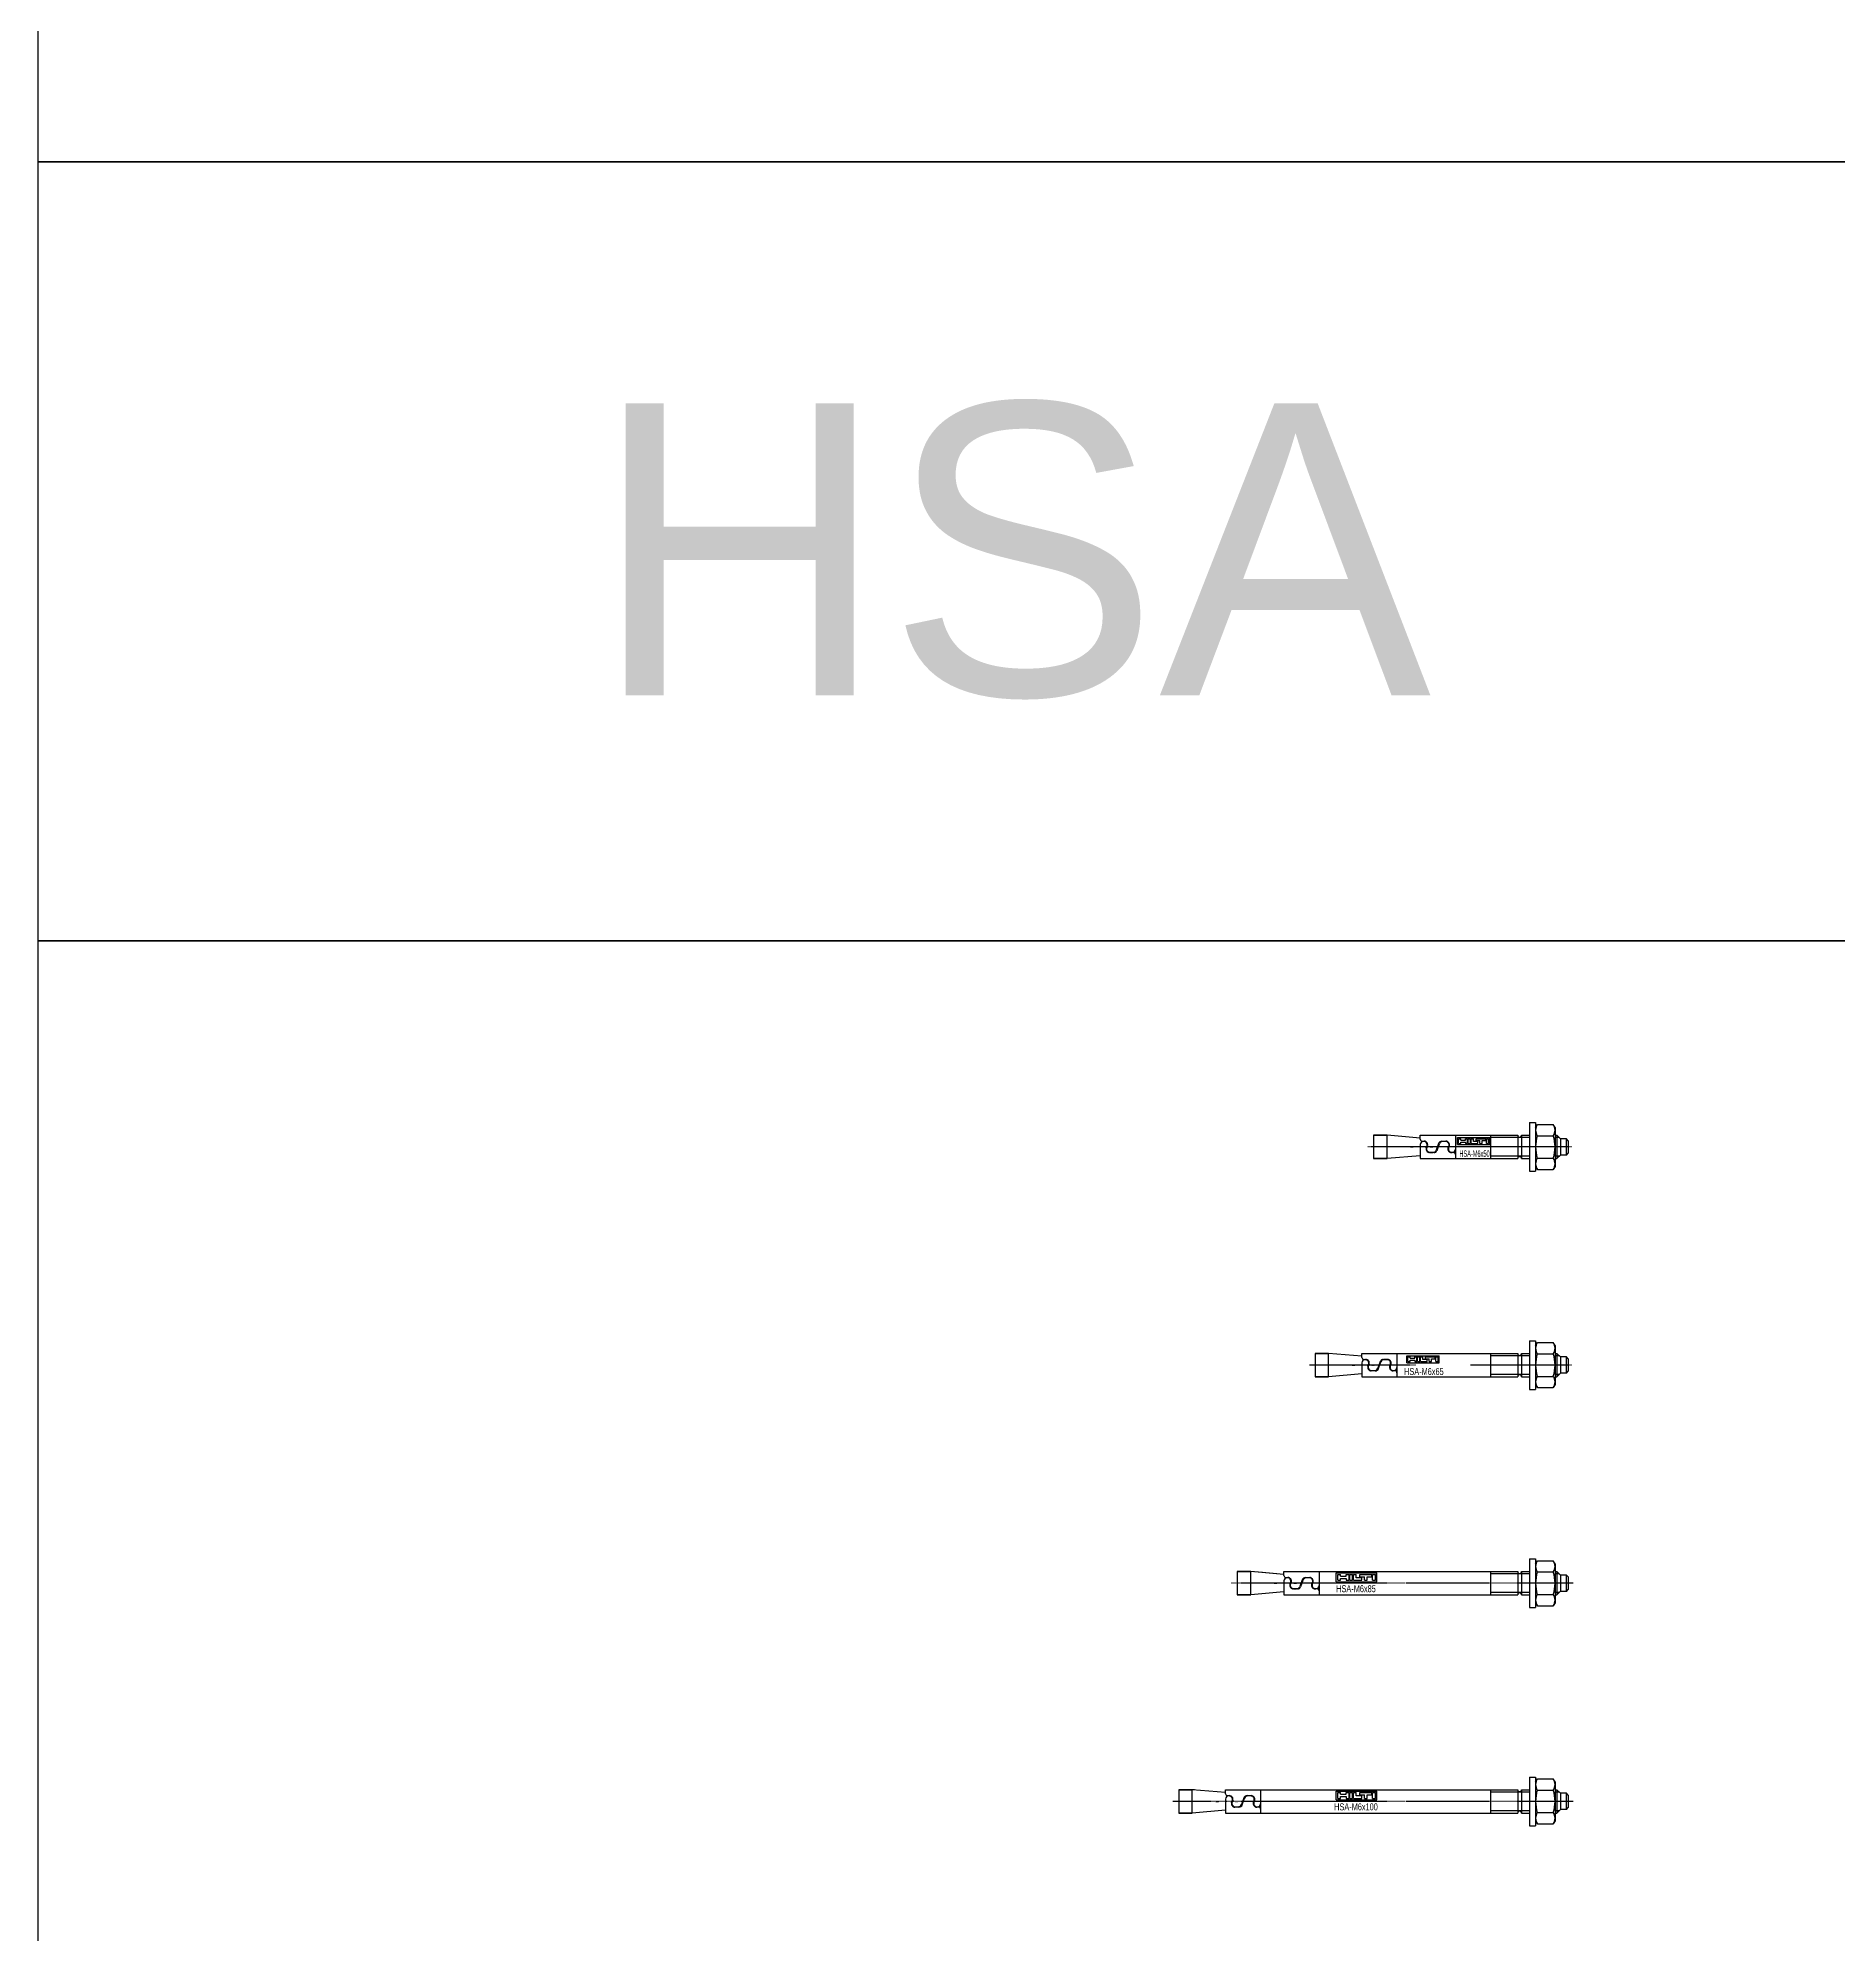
# Model space of a CAD drawing. Header units: millimetres. Extents: x 296 to 4896, y 152 to 3333.
# Drawn here: x 295.8 to 757.9, y 1746.6 to 2233.4 of the extents above; entities that cross this region are included whole.
import ezdxf
from ezdxf.enums import TextEntityAlignment as Align

# ---------------------------------------------------------------- set-up
doc = ezdxf.new("R2010")
doc.units = ezdxf.units.MM
doc.linetypes.add('DASHED', pattern=[0.25, 0.15625, -0.09375])
for name, color, linetype in [('1', 1, 'DASHED'), ('2', 3, 'Continuous'), ('3', 4, 'Continuous'), ('951', 1, 'Continuous')]:
    doc.layers.add(name, color=color, linetype=linetype)
doc.styles.get("Standard").update_dxf_attribs({"font": 'arial.ttf'})

# ---------------------------------------------------------------- blocks, each defined once
blk = doc.blocks.new('HSA-M6x50')
at = {"layer": '1'}
for p, q in [((-24.19, 0), (-51.44, 0)), ((-40.48, 0), (-39.75, 0)), ((-35.48, 0), (-34.75, 0)), ((-31.52, 0), (-32.25, 0)), ((0.86, 0), (-25.09, 0))]:
    blk.add_line(p, q, dxfattribs=at)
at = {"layer": '2'}
for p, q in [((-10, 6.25), (-10, -6.25)), ((-10, 6.25), (-8.4, 6.25)), ((-8.4, 6.25), (-8.4, -6.25)), ((-8.4, 5), (-7.95, 5.78)), ((-7.95, 5.78), (-3.85, 5.78)), ((-3.4, 5), (-3.85, 5.78)), ((-3.4, 5), (-3.4, -5)), ((-50, 3), (-50, -3)), ((-50, 3), (-46.54, 3)), ((-46.54, 3), (-50, 3)), ((-38, 2.25), (-46.54, 3)), ((-46.54, -3), (-46.54, 3)), ((-38, 3), (-13, 3)), ((-38, 1.97), (-38, 3)), ((-38, 0.6), (-38, -3)), ((-37.5, 1.47), (-37, 1.47)), ((-37.4, 1.47), (-37.4, 1.37)), ((-37.12, 1.4), (-37.2, 1.4)), ((-36.45, -0.27), (-36.28, 0.19)), ((-36.15, 0.27), (-36.32, -0.19)), ((-33.29, 0.88), (-33.9, -0.81)), ((-33.71, -0.88), (-33.1, 0.81)), ((-32.44, 1.47), (-31.4, 1.47)), ((-31.52, 1.4), (-32.25, 1.4)), ((-30.85, -0.27), (-30.68, 0.19)), ((-30.55, 0.27), (-30.72, -0.19)), ((-29, 3), (-29, -3)), ((-20, 3), (-20, -3)), ((-13, 3), (-13, -3)), ((-12, 3), (-12, -3)), ((-12, 3), (-10, 3)), ((-7.95, 2.89), (-3.85, 2.89)), ((-3.4, 3), (-2.92, 3)), ((-2.92, 3), (-2, 2.08)), ((-2.92, 3), (-2.92, -3)), ((-0.5, 2.1), (-2, 2.1)), ((-2, 2.08), (-2, -2.08)), ((0, 1.6), (-0.5, 2.1)), ((-0.5, -2.1), (-0.5, 2.1)), ((0, 1.6), (0, -1.6)), ((-50, -3), (-46.54, -3)), ((-46.54, -3), (-50, -3)), ((-38, -2.25), (-46.54, -3)), ((-38, -3), (-13, -3)), ((-34.56, -1.47), (-35.6, -1.47)), ((-35.48, -1.4), (-34.75, -1.4)), ((-29.5, -1.47), (-30, -1.47)), ((-29.88, -1.4), (-29.8, -1.4)), ((-12, -3), (-10, -3)), ((-7.95, -2.89), (-3.85, -2.89)), ((-3.4, -3), (-2.92, -3)), ((-2.92, -3), (-2, -2.08)), ((-0.5, -2.1), (-2, -2.1)), ((-0.5, -2.1), (0, -1.6)), ((-10, -6.25), (-8.4, -6.25)), ((-10, -6.25), (-8.4, -6.25)), ((-8.4, -5), (-7.95, -5.78)), ((-7.95, -5.78), (-3.85, -5.78)), ((-7.95, -5.78), (-3.85, -5.78)), ((-3.4, -5), (-3.85, -5.78))]:
    blk.add_line(p, q, dxfattribs=at)
for centre, radius, start, end in [((-5.85, 4.33), 2.55, 145.5615, 214.4385), ((-5.95, 4.33), 2.55, 325.5615, 34.4385), ((-37.5, 1.97), 0.5, 180, 270), ((-37.2, 0.6), 0.8, 90, 180), ((-37.12, 0.5), 0.9, 340, 90), ((-37, 0.58), 0.9, 340, 90), ((-32.44, 0.58), 0.9, 90, 160), ((-32.25, 0.5), 0.9, 90, 160), ((-31.52, 0.5), 0.9, 340, 90), ((-31.4, 0.58), 0.9, 340, 90), ((-12.5, 3), 0.5, 180, 0), ((1.14, 0), 9.54, 162.383, 197.617), ((-12.94, 0), 9.54, 342.383, 17.617), ((-35.6, -0.57), 0.9, 160, 270), ((-35.48, -0.5), 0.9, 160, 270), ((-34.75, -0.5), 0.9, 270, 340), ((-34.56, -0.57), 0.9, 270, 340), ((-30, -0.57), 0.9, 160, 270), ((-29.88, -0.5), 0.9, 160, 270), ((-29.8, -0.6), 0.8, 270, 0), ((-29.5, -1.97), 0.5, 0, 90), ((-12.5, -3), 0.5, 0, 180), ((-5.85, -4.33), 2.55, 145.5615, 214.4385), ((-5.95, -4.33), 2.55, 325.5615, 34.4385)]:
    blk.add_arc(centre, radius, start, end, dxfattribs=at)
at = {"layer": '3', "color": 1}
for p, q in [((-28.47, 0.61), (-28.47, 2.4)), ((-28.47, 2.4), (-20.15, 2.4)), ((-28.47, 0.61), (-20.15, 0.61)), ((-28.17, 0.91), (-28.17, 2.1)), ((-28.17, 2.1), (-27.61, 2.1)), ((-28.17, 0.91), (-27.61, 0.91)), ((-27.61, 1.75), (-27.61, 2.1)), ((-27.61, 1.75), (-26.41, 1.75)), ((-27.61, 0.91), (-27.61, 1.26)), ((-27.61, 1.26), (-26.41, 1.26)), ((-26.41, 2.1), (-25.85, 2.1)), ((-26.41, 1.75), (-26.41, 2.1)), ((-26.41, 1.26), (-26.41, 0.91)), ((-26.41, 0.91), (-25.85, 0.91)), ((-25.85, 0.91), (-25.85, 2.1)), ((-25.68, 2.1), (-25.12, 2.1)), ((-25.68, 0.91), (-25.68, 2.1)), ((-25.68, 0.91), (-25.12, 0.91)), ((-25.12, 0.91), (-25.12, 2.1)), ((-24.94, 2.1), (-24.38, 2.1)), ((-24.94, 0.91), (-24.94, 2.1)), ((-24.94, 0.91), (-23.26, 0.91)), ((-24.38, 1.4), (-24.38, 2.1)), ((-23.26, 1.4), (-24.38, 1.4)), ((-23.64, 2.1), (-21.19, 2.1)), ((-23.64, 1.61), (-23.64, 2.1)), ((-23.64, 1.61), (-22.7, 1.61)), ((-23.26, 0.91), (-23.26, 1.4)), ((-22.7, 0.91), (-22.7, 1.61)), ((-22.7, 0.91), (-22.13, 0.91)), ((-22.13, 0.91), (-22.13, 1.61)), ((-22.13, 1.61), (-21.19, 1.61)), ((-21.19, 1.61), (-21.19, 2.1)), ((-21.01, 2.1), (-20.45, 2.1)), ((-21.01, 0.91), (-21.01, 2.1)), ((-21.01, 0.91), (-20.45, 0.91)), ((-20.45, 0.91), (-20.45, 2.1)), ((-20.15, 0.61), (-20.15, 2.4))]:
    blk.add_line(p, q, dxfattribs=at)
at = {"layer": '951'}
for p, q in [((-10, 2.39), (-20, 2.39)), ((-2.31, 2.39), (-3.4, 2.39)), ((-10, -2.39), (-20, -2.39)), ((-2.31, -2.39), (-3.4, -2.39))]:
    blk.add_line(p, q, dxfattribs=at)
at = {"layer": '3', "width": 0.5}
blk.add_text('HSA-M6x50', height=1.65, dxfattribs=at).set_placement((-24.08, -2.55), align=Align.CENTER)
blk = doc.blocks.new('HSA-M6x65')
at = {"layer": '1'}
for p, q in [((-39.19, 0), (-66.44, 0)), ((-55.48, 0), (-54.75, 0)), ((-50.48, 0), (-49.75, 0)), ((-46.52, 0), (-47.25, 0)), ((0.86, 0), (-25.09, 0))]:
    blk.add_line(p, q, dxfattribs=at)
at = {"layer": '2'}
for p, q in [((-10, 6.25), (-8.4, 6.25)), ((-10, 6.25), (-10, -6.25)), ((-8.4, 6.25), (-8.4, -6.25)), ((-8.4, 5), (-7.95, 5.78)), ((-7.95, 5.78), (-3.85, 5.78)), ((-3.4, 5), (-3.85, 5.78)), ((-3.4, 5), (-3.4, -5)), ((-61.54, 3), (-65, 3)), ((-65, 3), (-61.54, 3)), ((-65, 3), (-65, -3)), ((-61.54, -3), (-61.54, 3)), ((-53, 2.25), (-61.54, 3)), ((-53, 1.97), (-53, 3)), ((-53, 3), (-13, 3)), ((-53, 0.6), (-53, -3)), ((-52.5, 1.47), (-52, 1.47)), ((-52.4, 1.47), (-52.4, 1.37)), ((-52.12, 1.4), (-52.2, 1.4)), ((-51.45, -0.27), (-51.28, 0.19)), ((-51.15, 0.27), (-51.32, -0.19)), ((-48.29, 0.88), (-48.9, -0.81)), ((-48.71, -0.88), (-48.1, 0.81)), ((-47.44, 1.47), (-46.4, 1.47)), ((-46.52, 1.4), (-47.25, 1.4)), ((-45.85, -0.27), (-45.68, 0.19)), ((-45.55, 0.27), (-45.72, -0.19)), ((-44, 3), (-44, -3)), ((-20, 3), (-20, -3)), ((-13, 3), (-13, -3)), ((-12, 3), (-10, 3)), ((-12, 3), (-12, -3)), ((-7.95, 2.89), (-3.85, 2.89)), ((-3.4, 3), (-2.92, 3)), ((-2.92, 3), (-2.92, -3)), ((-2.92, 3), (-2, 2.08)), ((-0.5, 2.1), (-2, 2.1)), ((-2, 2.08), (-2, -2.08)), ((-0.5, -2.1), (-0.5, 2.1)), ((0, 1.6), (-0.5, 2.1)), ((0, 1.6), (0, -1.6)), ((-61.54, -3), (-65, -3)), ((-65, -3), (-61.54, -3)), ((-53, -2.25), (-61.54, -3)), ((-53, -3), (-13, -3)), ((-49.56, -1.47), (-50.6, -1.47)), ((-50.48, -1.4), (-49.75, -1.4)), ((-44.5, -1.47), (-45, -1.47)), ((-44.88, -1.4), (-44.8, -1.4)), ((-12, -3), (-10, -3)), ((-7.95, -2.89), (-3.85, -2.89)), ((-3.4, -3), (-2.92, -3)), ((-2.92, -3), (-2, -2.08)), ((-0.5, -2.1), (-2, -2.1)), ((-0.5, -2.1), (0, -1.6)), ((-10, -6.25), (-8.4, -6.25)), ((-10, -6.25), (-8.4, -6.25)), ((-8.4, -5), (-7.95, -5.78)), ((-7.95, -5.78), (-3.85, -5.78)), ((-7.95, -5.78), (-3.85, -5.78)), ((-3.4, -5), (-3.85, -5.78))]:
    blk.add_line(p, q, dxfattribs=at)
for centre, radius, start, end in [((-5.85, 4.33), 2.55, 145.5615, 214.4385), ((-5.95, 4.33), 2.55, 325.5615, 34.4385), ((-52.5, 1.97), 0.5, 180, 270), ((-52.2, 0.6), 0.8, 90, 180), ((-52.12, 0.5), 0.9, 340, 90), ((-52, 0.57), 0.9, 340, 90), ((-47.44, 0.57), 0.9, 90, 160), ((-47.25, 0.5), 0.9, 90, 160), ((-46.52, 0.5), 0.9, 340, 90), ((-46.4, 0.57), 0.9, 340, 90), ((-12.5, 3), 0.5, 180, 0), ((1.14, 0), 9.54, 162.383, 197.617), ((-12.94, 0), 9.54, 342.383, 17.617), ((-50.6, -0.58), 0.9, 160, 270), ((-50.48, -0.5), 0.9, 160, 270), ((-49.75, -0.5), 0.9, 270, 340), ((-49.56, -0.58), 0.9, 270, 340), ((-45, -0.58), 0.9, 160, 270), ((-44.88, -0.5), 0.9, 160, 270), ((-44.8, -0.6), 0.8, 270, 0), ((-44.5, -1.97), 0.5, 0, 90), ((-12.5, -3), 0.5, 0, 180), ((-5.85, -4.33), 2.55, 145.5615, 214.4385), ((-5.95, -4.33), 2.55, 325.5615, 34.4385)]:
    blk.add_arc(centre, radius, start, end, dxfattribs=at)
at = {"layer": '3', "color": 1}
for p, q in [((-41.47, 2.4), (-33.15, 2.4)), ((-41.47, 0.61), (-41.47, 2.4)), ((-41.47, 0.61), (-33.15, 0.61)), ((-41.17, 2.1), (-40.61, 2.1)), ((-41.17, 0.91), (-41.17, 2.1)), ((-41.17, 0.91), (-40.61, 0.91)), ((-40.61, 1.75), (-40.61, 2.1)), ((-40.61, 1.75), (-39.41, 1.75)), ((-40.61, 1.26), (-39.41, 1.26)), ((-40.61, 0.91), (-40.61, 1.26)), ((-39.41, 1.75), (-39.41, 2.1)), ((-39.41, 2.1), (-38.85, 2.1)), ((-39.41, 1.26), (-39.41, 0.91)), ((-39.41, 0.91), (-38.85, 0.91)), ((-38.85, 0.91), (-38.85, 2.1)), ((-38.68, 0.91), (-38.68, 2.1)), ((-38.68, 2.1), (-38.12, 2.1)), ((-38.68, 0.91), (-38.12, 0.91)), ((-38.12, 0.91), (-38.12, 2.1)), ((-37.94, 0.91), (-37.94, 2.1)), ((-37.94, 2.1), (-37.38, 2.1)), ((-37.94, 0.91), (-36.26, 0.91)), ((-37.38, 1.4), (-37.38, 2.1)), ((-36.26, 1.4), (-37.38, 1.4)), ((-36.64, 1.61), (-36.64, 2.1)), ((-36.64, 2.1), (-34.19, 2.1)), ((-36.64, 1.61), (-35.7, 1.61)), ((-36.26, 0.91), (-36.26, 1.4)), ((-35.7, 0.91), (-35.7, 1.61)), ((-35.7, 0.91), (-35.13, 0.91)), ((-35.13, 1.61), (-34.19, 1.61)), ((-35.13, 0.91), (-35.13, 1.61)), ((-34.19, 1.61), (-34.19, 2.1)), ((-34.01, 0.91), (-34.01, 2.1)), ((-34.01, 2.1), (-33.45, 2.1)), ((-34.01, 0.91), (-33.45, 0.91)), ((-33.45, 0.91), (-33.45, 2.1)), ((-33.15, 0.61), (-33.15, 2.4))]:
    blk.add_line(p, q, dxfattribs=at)
at = {"layer": '951'}
for p, q in [((-10, 2.39), (-20, 2.39)), ((-2.31, 2.39), (-3.4, 2.39)), ((-10, -2.39), (-20, -2.39)), ((-2.31, -2.39), (-3.4, -2.39))]:
    blk.add_line(p, q, dxfattribs=at)
at = {"layer": '3', "width": 0.6}
blk.add_text('HSA-M6x65', height=1.8, dxfattribs=at).set_placement((-37.08, -2.55), align=Align.CENTER)
blk = doc.blocks.new('HSA-M6x85')
at = {"layer": '1'}
for p, q in [((-42.02, 0), (-86.44, 0)), ((-75.48, 0), (-74.75, 0)), ((-70.48, 0), (-69.75, 0)), ((-66.52, 0), (-67.25, 0)), ((1.25, 0), (-41.67, 0))]:
    blk.add_line(p, q, dxfattribs=at)
at = {"layer": '2'}
for p, q in [((-10, 6.25), (-10, -6.25)), ((-10, 6.25), (-8.4, 6.25)), ((-8.4, 6.25), (-8.4, -6.25)), ((-8.4, 5), (-7.95, 5.77)), ((-7.95, 5.77), (-3.85, 5.77)), ((-3.4, 5), (-3.85, 5.77)), ((-3.4, 5), (-3.4, -5)), ((-85, 3), (-85, -3)), ((-85, 3), (-81.54, 3)), ((-81.54, 3), (-85, 3)), ((-81.54, -3), (-81.54, 3)), ((-80.93, 2.95), (-81.54, 3)), ((-73, 2.25), (-81.54, 3)), ((-73, 2.25), (-79.42, 2.81)), ((-73, 1.97), (-73, 3)), ((-73, 3), (-13, 3)), ((-73, 0.6), (-73, -3)), ((-72.5, 1.47), (-72, 1.47)), ((-72.4, 1.47), (-72.4, 1.37)), ((-72.12, 1.4), (-72.2, 1.4)), ((-71.45, -0.27), (-71.28, 0.19)), ((-71.15, 0.27), (-71.32, -0.19)), ((-68.29, 0.88), (-68.9, -0.81)), ((-68.71, -0.88), (-68.1, 0.81)), ((-67.44, 1.47), (-66.4, 1.47)), ((-66.52, 1.4), (-67.25, 1.4)), ((-65.85, -0.27), (-65.68, 0.19)), ((-65.55, 0.27), (-65.72, -0.19)), ((-64, 3), (-64, -3)), ((-20, 3), (-20, -3)), ((-13, 3), (-13, -3)), ((-12, 3), (-12, -3)), ((-12, 3), (-10, 3)), ((-7.95, 2.89), (-3.85, 2.89)), ((-3.4, 3), (-2.92, 3)), ((-2.92, 3), (-2, 2.08)), ((-2.92, 3), (-2.92, -3)), ((-0.5, 2.1), (-2, 2.1)), ((-2, 2.08), (-2, -2.08)), ((0, 1.6), (-0.5, 2.1)), ((-0.5, -2.1), (-0.5, 2.1)), ((0, 1.6), (0, -1.6)), ((-85, -3), (-81.54, -3)), ((-81.54, -3), (-85, -3)), ((-73, -2.25), (-81.54, -3)), ((-73, -3), (-13, -3)), ((-69.56, -1.48), (-70.6, -1.48)), ((-70.48, -1.4), (-69.75, -1.4)), ((-64.5, -1.48), (-65, -1.48)), ((-64.88, -1.4), (-64.8, -1.4)), ((-12, -3), (-10, -3)), ((-7.95, -2.89), (-3.85, -2.89)), ((-3.4, -3), (-2.92, -3)), ((-2.92, -3), (-2, -2.08)), ((-0.5, -2.1), (-2, -2.1)), ((-0.5, -2.1), (0, -1.6)), ((-10, -6.25), (-8.4, -6.25)), ((-8.4, -5), (-7.95, -5.78)), ((-7.95, -5.78), (-3.85, -5.78)), ((-3.4, -5), (-3.85, -5.78))]:
    blk.add_line(p, q, dxfattribs=at)
for centre, radius, start, end in [((-5.85, 4.33), 2.55, 145.5615, 214.4385), ((-5.95, 4.33), 2.55, 325.5615, 34.4385), ((-72.5, 1.97), 0.5, 180, 270), ((-72.2, 0.6), 0.8, 90, 180), ((-72.12, 0.5), 0.9, 340, 90), ((-72, 0.57), 0.9, 340, 90), ((-67.44, 0.57), 0.9, 90, 160), ((-67.25, 0.5), 0.9, 90, 160), ((-66.52, 0.5), 0.9, 340, 90), ((-66.4, 0.57), 0.9, 340, 90), ((-12.5, 3), 0.5, 180, 0), ((1.14, 0), 9.54, 162.383, 197.617), ((-12.94, 0), 9.54, 342.383, 17.617), ((-70.6, -0.58), 0.9, 160, 270), ((-70.48, -0.5), 0.9, 160, 270), ((-69.75, -0.5), 0.9, 270, 340), ((-69.56, -0.58), 0.9, 270, 340), ((-65, -0.58), 0.9, 160, 270), ((-64.88, -0.5), 0.9, 160, 270), ((-64.8, -0.6), 0.8, 270, 0), ((-64.5, -1.98), 0.5, 0, 90), ((-12.5, -3), 0.5, 0, 180), ((-5.85, -4.33), 2.55, 145.5615, 214.4385), ((-5.95, -4.33), 2.55, 325.5615, 34.4385)]:
    blk.add_arc(centre, radius, start, end, dxfattribs=at)
at = {"layer": '3', "color": 1}
for p, q in [((-59.56, 2.64), (-49.17, 2.64)), ((-59.56, 0.4), (-59.56, 2.64)), ((-59.56, 0.4), (-49.17, 0.4)), ((-59.19, 2.26), (-58.49, 2.26)), ((-59.19, 0.77), (-59.19, 2.26)), ((-59.19, 0.77), (-58.49, 0.77)), ((-58.49, 1.83), (-58.49, 2.26)), ((-58.49, 1.83), (-57, 1.83)), ((-58.49, 1.21), (-57, 1.21)), ((-58.49, 0.77), (-58.49, 1.21)), ((-57, 1.83), (-57, 2.26)), ((-57, 2.26), (-56.29, 2.26)), ((-57, 1.21), (-57, 0.77)), ((-57, 0.77), (-56.29, 0.77)), ((-56.29, 0.77), (-56.29, 2.26)), ((-56.07, 0.77), (-56.07, 2.26)), ((-56.07, 2.26), (-55.37, 2.26)), ((-56.07, 0.77), (-55.37, 0.77)), ((-55.37, 0.77), (-55.37, 2.26)), ((-55.15, 0.77), (-55.15, 2.26)), ((-55.15, 2.26), (-54.45, 2.26)), ((-55.15, 0.77), (-53.05, 0.77)), ((-54.45, 1.39), (-54.45, 2.26)), ((-53.05, 1.39), (-54.45, 1.39)), ((-53.53, 1.65), (-53.53, 2.26)), ((-53.53, 2.26), (-50.46, 2.26)), ((-53.53, 1.65), (-52.35, 1.65)), ((-53.05, 0.77), (-53.05, 1.39)), ((-52.35, 0.77), (-52.35, 1.65)), ((-52.35, 0.77), (-51.65, 0.77)), ((-51.65, 1.65), (-50.46, 1.65)), ((-51.65, 0.77), (-51.65, 1.65)), ((-50.46, 1.65), (-50.46, 2.26)), ((-50.24, 0.77), (-50.24, 2.26)), ((-50.24, 2.26), (-49.54, 2.26)), ((-50.24, 0.77), (-49.54, 0.77)), ((-49.54, 0.77), (-49.54, 2.26)), ((-49.17, 0.4), (-49.17, 2.64))]:
    blk.add_line(p, q, dxfattribs=at)
at = {"layer": '951'}
for p, q in [((-10, 2.39), (-20, 2.39)), ((-2.31, 2.39), (-3.4, 2.39)), ((-10, -2.39), (-20, -2.39)), ((-2.31, -2.39), (-3.4, -2.39))]:
    blk.add_line(p, q, dxfattribs=at)
at = {"layer": '3', "width": 0.75}
blk.add_text('HSA-M6x85', height=1.8, dxfattribs=at).set_placement((-54.51, -2.3), align=Align.CENTER)
blk = doc.blocks.new('HSA-M6x100')
at = {"layer": '1'}
for p, q in [((-42.02, 0), (-101.54, 0)), ((-90.48, 0), (-89.75, 0)), ((-85.48, 0), (-84.75, 0)), ((-81.52, 0), (-82.25, 0)), ((1.25, 0), (-41.67, 0))]:
    blk.add_line(p, q, dxfattribs=at)
at = {"layer": '2'}
for p, q in [((-10, 6.25), (-10, -6.25)), ((-10, 6.25), (-8.4, 6.25)), ((-8.4, 6.25), (-8.4, -6.25)), ((-8.4, 5), (-7.95, 5.78)), ((-7.95, 5.78), (-3.85, 5.78)), ((-3.4, 5), (-3.85, 5.78)), ((-3.4, 5), (-3.4, -5)), ((-100, 3), (-100, -3)), ((-100, 3), (-96.54, 3)), ((-96.54, 3), (-100, 3)), ((-96.54, -3), (-96.54, 3)), ((-95.93, 2.95), (-96.54, 3)), ((-88, 2.25), (-96.54, 3)), ((-88, 2.25), (-94.42, 2.81)), ((-88, 1.97), (-88, 3)), ((-88, 3), (-13, 3)), ((-88, 0.6), (-88, -3)), ((-87.5, 1.47), (-87, 1.47)), ((-87.4, 1.47), (-87.4, 1.37)), ((-87.12, 1.4), (-87.2, 1.4)), ((-86.45, -0.27), (-86.28, 0.19)), ((-86.15, 0.27), (-86.32, -0.19)), ((-83.29, 0.88), (-83.9, -0.81)), ((-83.71, -0.88), (-83.1, 0.81)), ((-82.44, 1.47), (-81.4, 1.47)), ((-81.52, 1.4), (-82.25, 1.4)), ((-80.85, -0.27), (-80.68, 0.19)), ((-80.55, 0.27), (-80.72, -0.19)), ((-79, 3), (-79, -3)), ((-20, 3), (-20, -3)), ((-13, 3), (-13, -3)), ((-12, 3), (-12, -3)), ((-12, 3), (-10, 3)), ((-7.95, 2.89), (-3.85, 2.89)), ((-3.4, 3), (-2.92, 3)), ((-2.92, 3), (-2, 2.08)), ((-2.92, 3), (-2.92, -3)), ((-0.5, 2.1), (-2, 2.1)), ((-2, 2.08), (-2, -2.08)), ((0, 1.6), (-0.5, 2.1)), ((-0.5, -2.1), (-0.5, 2.1)), ((0, 1.6), (0, -1.6)), ((-100, -3), (-96.54, -3)), ((-96.54, -3), (-100, -3)), ((-88, -2.25), (-96.54, -3)), ((-88, -3), (-13, -3)), ((-84.56, -1.47), (-85.6, -1.47)), ((-85.48, -1.4), (-84.75, -1.4)), ((-79.5, -1.47), (-80, -1.47)), ((-79.88, -1.4), (-79.8, -1.4)), ((-12, -3), (-10, -3)), ((-7.95, -2.89), (-3.85, -2.89)), ((-3.4, -3), (-2.92, -3)), ((-2.92, -3), (-2, -2.08)), ((-0.5, -2.1), (-2, -2.1)), ((-0.5, -2.1), (0, -1.6)), ((-10, -6.25), (-8.4, -6.25)), ((-8.4, -5), (-7.95, -5.78)), ((-7.95, -5.78), (-3.85, -5.78)), ((-3.4, -5), (-3.85, -5.78))]:
    blk.add_line(p, q, dxfattribs=at)
for centre, radius, start, end in [((-5.85, 4.33), 2.55, 145.5615, 214.4385), ((-5.95, 4.33), 2.55, 325.5615, 34.4385), ((-87.5, 1.97), 0.5, 180, 270), ((-87.2, 0.6), 0.8, 90, 180), ((-87.12, 0.5), 0.9, 340, 90), ((-87, 0.58), 0.9, 340, 90), ((-82.44, 0.58), 0.9, 90, 160), ((-82.25, 0.5), 0.9, 90, 160), ((-81.52, 0.5), 0.9, 340, 90), ((-81.4, 0.58), 0.9, 340, 90), ((-12.5, 3), 0.5, 180, 0), ((1.14, 0), 9.54, 162.383, 197.617), ((-12.94, 0), 9.54, 342.383, 17.617), ((-85.6, -0.57), 0.9, 160, 270), ((-85.48, -0.5), 0.9, 160, 270), ((-84.75, -0.5), 0.9, 270, 340), ((-84.56, -0.57), 0.9, 270, 340), ((-80, -0.57), 0.9, 160, 270), ((-79.88, -0.5), 0.9, 160, 270), ((-79.8, -0.6), 0.8, 270, 0), ((-79.5, -1.97), 0.5, 0, 90), ((-12.5, -3), 0.5, 0, 180), ((-5.85, -4.33), 2.55, 145.5615, 214.4385), ((-5.95, -4.33), 2.55, 325.5615, 34.4385)]:
    blk.add_arc(centre, radius, start, end, dxfattribs=at)
at = {"layer": '3', "color": 1}
for p, q in [((-59.56, 2.64), (-49.17, 2.64)), ((-59.56, 0.4), (-59.56, 2.64)), ((-59.56, 0.4), (-49.17, 0.4)), ((-59.19, 2.26), (-58.49, 2.26)), ((-59.19, 0.77), (-59.19, 2.26)), ((-59.19, 0.77), (-58.49, 0.77)), ((-58.49, 1.83), (-58.49, 2.26)), ((-58.49, 1.83), (-57, 1.83)), ((-58.49, 1.21), (-57, 1.21)), ((-58.49, 0.77), (-58.49, 1.21)), ((-57, 1.83), (-57, 2.26)), ((-57, 2.26), (-56.29, 2.26)), ((-57, 1.21), (-57, 0.77)), ((-57, 0.77), (-56.29, 0.77)), ((-56.29, 0.77), (-56.29, 2.26)), ((-56.07, 0.77), (-56.07, 2.26)), ((-56.07, 2.26), (-55.37, 2.26)), ((-56.07, 0.77), (-55.37, 0.77)), ((-55.37, 0.77), (-55.37, 2.26)), ((-55.15, 0.77), (-55.15, 2.26)), ((-55.15, 2.26), (-54.45, 2.26)), ((-55.15, 0.77), (-53.05, 0.77)), ((-54.45, 1.39), (-54.45, 2.26)), ((-53.05, 1.39), (-54.45, 1.39)), ((-53.53, 1.65), (-53.53, 2.26)), ((-53.53, 2.26), (-50.46, 2.26)), ((-53.53, 1.65), (-52.35, 1.65)), ((-53.05, 0.77), (-53.05, 1.39)), ((-52.35, 0.77), (-52.35, 1.65)), ((-52.35, 0.77), (-51.65, 0.77)), ((-51.65, 1.65), (-50.46, 1.65)), ((-51.65, 0.77), (-51.65, 1.65)), ((-50.46, 1.65), (-50.46, 2.26)), ((-50.24, 0.77), (-50.24, 2.26)), ((-50.24, 2.26), (-49.54, 2.26)), ((-50.24, 0.77), (-49.54, 0.77)), ((-49.54, 0.77), (-49.54, 2.26)), ((-49.17, 0.4), (-49.17, 2.64))]:
    blk.add_line(p, q, dxfattribs=at)
at = {"layer": '951'}
for p, q in [((-10, 2.39), (-20, 2.39)), ((-2.31, 2.39), (-3.4, 2.39)), ((-10, -2.39), (-20, -2.39)), ((-2.31, -2.39), (-3.4, -2.39))]:
    blk.add_line(p, q, dxfattribs=at)
at = {"layer": '3', "width": 0.75}
blk.add_text('HSA-M6x100', height=1.8, dxfattribs=at).set_placement((-54.51, -2.3), align=Align.CENTER)

msp = doc.modelspace()

# ---------------------------------------------------------------- linework, layer by layer
at = {"color": 18, "true_color": 0x000000}
for points in [[(295.77, 2201.55), (895.77, 2201.55), (895.77, 3133.26), (295.77, 3133.26)], [(295.77, 2001.55), (795.77, 2001.55), (795.77, 2201.55), (295.77, 2201.55)], [(295.77, 151.55), (795.77, 151.55), (795.77, 2001.55), (295.77, 2001.55)]]:
    msp.add_lwpolyline(points, close=True, dxfattribs=at)

# ---------------------------------------------------------------- block references
for name, p in [('HSA-M6x50', (688.67, 1948.67)), ('HSA-M6x65', (688.67, 1892.67)), ('HSA-M6x85', (688.67, 1836.67)), ('HSA-M6x100', (688.67, 1780.67))]:
    msp.add_blockref(name, p)

# ---------------------------------------------------------------- texts
at = {"color": 18, "true_color": 0x000000, "insert": (545.77, 2101.55), "char_height": 75, "width": 600, "attachment_point": 5}
msp.add_mtext('HSA', dxfattribs=at)

doc.saveas('drawing.dxf')
